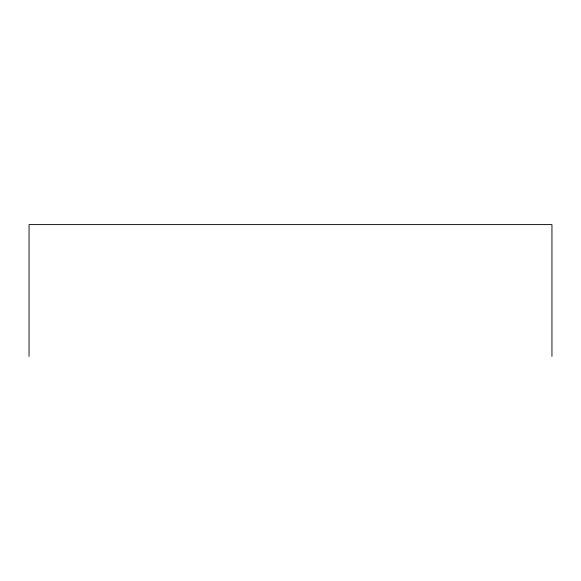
<?xml version="1.0" encoding="UTF-8"?>
<svg xmlns="http://www.w3.org/2000/svg" width="581" height="581" viewBox="0 0 581 581"><rect width="100%" height="100%" fill="white"/><g stroke="black" fill="none" stroke-linecap="round" stroke-linejoin="round"><path stroke-width="0.87" d="M551.95 356.4L551.95 224.6L29.05 224.6L29.05 356.4"/></g></svg>
